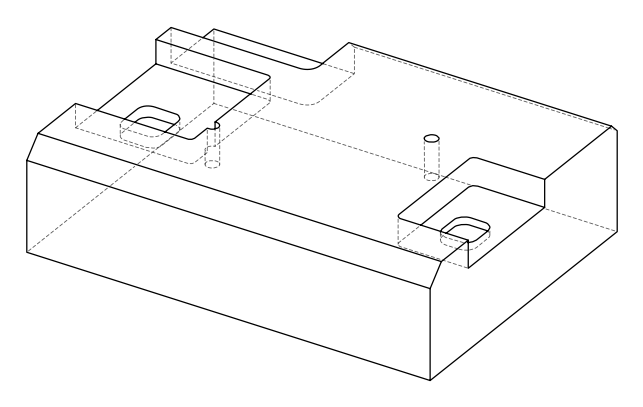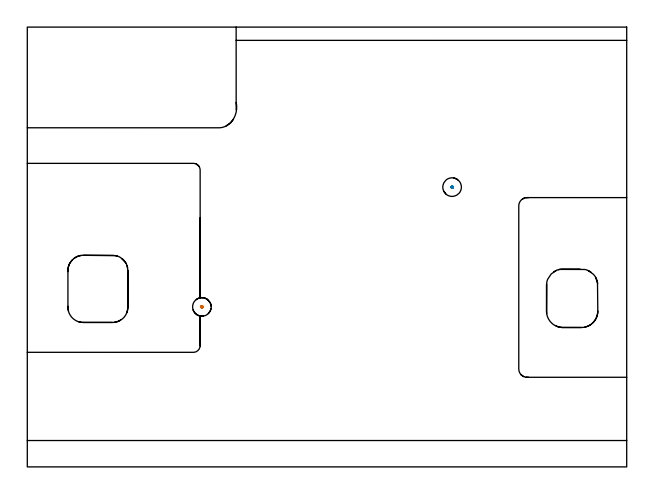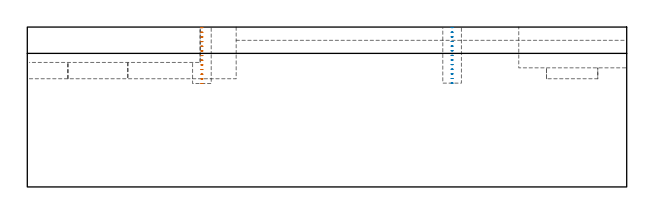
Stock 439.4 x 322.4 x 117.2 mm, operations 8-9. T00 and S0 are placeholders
(PLAN: 9 operations, 5 tool changes, 232.1 min)
(1 AREA_MILL | FG_CHAMFER_SURFACE | UGT0205_001 | 24.96 min | 81832 mm3)
(2 AREA_MILL_1 | FG_CHAMFER_SURFACE_1 | UGT0205_001 | 9.37 min | 13734 mm3)
(3 MILL_CORNER_NOTCH_RECTANGULAR | CORNER_NOTCH_RECTANGULAR | UGT0201_094 | Follow Part, ap 5, ae 75% | 15.04 min | 426574 mm3)
(4 MILL_OPEN_POCKET | POCKET_OPEN | NXT0201_009 | Follow Part, ap 2, ae 75% | 119.06 min | 454249 mm3)
(5 MILL_RECTANGULAR_POCKET | POCKET_RECTANGULAR_STRAIGHT | UGT0201_094 | Follow Part, ap 5, ae 75% | 2.23 min | 56318 mm3)
(6 MILL_RECTANGULAR_POCKET_1 | POCKET_RECTANGULAR_STRAIGHT_1 | UGT0201_094 | Follow Part, ap 5, ae 75% | 1.34 min | 24657 mm3)
(7 MILL_SLOT | SLOT_PARTIAL_RECTANGULAR | NXT0201_010 | Follow Part, ap 2.5, ae 75% | 59.31 min | 266603 mm3)
(8 MILL_BLIND_HOLE_FROM_SOLID_MATERIAL | STEP1POCKET | NXT0201_011 | Spiral | 0.4 min | 4595 mm3)
(9 MILL_BLIND_HOLE_FROM_SOLID_MATERIAL_1 | STEP1POCKET_1 | NXT0201_011 | Spiral | 0.4 min | 5912 mm3)
(TOOL UGT0205_001 | Chamfer Mill 20 x 3 x 45 deg. | D20 FL50 Z2)
(TOOL UGT0201_094 | End mill 20 mm | D20 FL38 Z4)
(TOOL NXT0201_009 | ENDMILL 8mm [2P460-0800-NA 1630] | D8 FL26 Z6)
(TOOL NXT0201_010 | ENDMILL 10mm [2P460-1000-NA 1630] | D10 FL30 Z6)
(TOOL NXT0201_011 | ENDMILL 12mm [2P460-1200-NA 1630] | D12 FL38 Z6)
(OP 8 MILL_BLIND_HOLE_FROM_SOLID_MATERIAL)
G17 G21 G94 G90
T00 M6
G54
G17 G0 G90 X128. Y117.3 S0 M3
G43 Z127.2 H1
Z116.785
G94 G3 X128.4 Y117.7 R0.4 F250.
X128. Y118.1 R0.4
X127.2 Y117.3 R0.8
X128. Y118.1 R-0.8
X127.6 Y117.7 R0.4
X128. Y117.3 R0.4
G0 Z113.369
G3 X128.4 Y117.7 R0.4
X128. Y118.1 R0.4
X127.2 Y117.3 R0.8
X128. Y118.1 R-0.8
X127.6 Y117.7 R0.4
X128. Y117.3 R0.4
G0 Z109.954
G3 X128.4 Y117.7 R0.4
X128. Y118.1 R0.4
X127.2 Y117.3 R0.8
X128. Y118.1 R-0.8
X127.6 Y117.7 R0.4
X128. Y117.3 R0.4
G0 Z106.538
G3 X128.4 Y117.7 R0.4
X128. Y118.1 R0.4
X127.2 Y117.3 R0.8
X128. Y118.1 R-0.8
X127.6 Y117.7 R0.4
X128. Y117.3 R0.4
G0 Z103.123
G3 X128.4 Y117.7 R0.4
X128. Y118.1 R0.4
X127.2 Y117.3 R0.8
X128. Y118.1 R-0.8
X127.6 Y117.7 R0.4
X128. Y117.3 R0.4
G0 Z99.708
G3 X128.4 Y117.7 R0.4
X128. Y118.1 R0.4
X127.2 Y117.3 R0.8
X128. Y118.1 R-0.8
X127.6 Y117.7 R0.4
X128. Y117.3 R0.4
G0 Z96.292
G3 X128.4 Y117.7 R0.4
X128. Y118.1 R0.4
X127.2 Y117.3 R0.8
X128. Y118.1 R-0.8
X127.6 Y117.7 R0.4
X128. Y117.3 R0.4
G0 Z92.877
G3 X128.4 Y117.7 R0.4
X128. Y118.1 R0.4
X127.2 Y117.3 R0.8
X128. Y118.1 R-0.8
X127.6 Y117.7 R0.4
X128. Y117.3 R0.4
G0 Z89.462
G3 X128.4 Y117.7 R0.4
X128. Y118.1 R0.4
X127.2 Y117.3 R0.8
X128. Y118.1 R-0.8
X127.6 Y117.7 R0.4
X128. Y117.3 R0.4
G0 Z86.046
G3 X128.4 Y117.7 R0.4
X128. Y118.1 R0.4
X127.2 Y117.3 R0.8
X128. Y118.1 R-0.8
X127.6 Y117.7 R0.4
X128. Y117.3 R0.4
G0 Z82.631
G3 X128.4 Y117.7 R0.4
X128. Y118.1 R0.4
X127.2 Y117.3 R0.8
X128. Y118.1 R-0.8
X127.6 Y117.7 R0.4
X128. Y117.3 R0.4
G0 Z79.215
G3 X128.4 Y117.7 R0.4
X128. Y118.1 R0.4
X127.2 Y117.3 R0.8
X128. Y118.1 R-0.8
X127.6 Y117.7 R0.4
X128. Y117.3 R0.4
G0 Z75.8
G3 X128.4 Y117.7 R0.4
X128. Y118.1 R0.4
X127.2 Y117.3 R0.8
X128. Y118.1 R-0.8
X127.6 Y117.7 R0.4
X128. Y117.3 R0.4
G0 Z127.2
M5
M2
(OP 9 MILL_BLIND_HOLE_FROM_SOLID_MATERIAL_1)
G17 G21 G94 G90
T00 M6
G54
G17 G0 G90 X311.4 Y205.1 S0 M3
G43 Z127.2 H1
Z116.808
G94 G3 X311.8 Y205.5 R0.4 F250.
X311.4 Y205.9 R0.4
X310.6 Y205.1 R0.8
X311.4 Y205.9 R-0.8
X311. Y205.5 R0.4
X311.4 Y205.1 R0.4
G0 Z113.415
G3 X311.8 Y205.5 R0.4
X311.4 Y205.9 R0.4
X310.6 Y205.1 R0.8
X311.4 Y205.9 R-0.8
X311. Y205.5 R0.4
X311.4 Y205.1 R0.4
G0 Z110.023
G3 X311.8 Y205.5 R0.4
X311.4 Y205.9 R0.4
X310.6 Y205.1 R0.8
X311.4 Y205.9 R-0.8
X311. Y205.5 R0.4
X311.4 Y205.1 R0.4
G0 Z106.631
G3 X311.8 Y205.5 R0.4
X311.4 Y205.9 R0.4
X310.6 Y205.1 R0.8
X311.4 Y205.9 R-0.8
X311. Y205.5 R0.4
X311.4 Y205.1 R0.4
G0 Z103.238
G3 X311.8 Y205.5 R0.4
X311.4 Y205.9 R0.4
X310.6 Y205.1 R0.8
X311.4 Y205.9 R-0.8
X311. Y205.5 R0.4
X311.4 Y205.1 R0.4
G0 Z99.846
G3 X311.8 Y205.5 R0.4
X311.4 Y205.9 R0.4
X310.6 Y205.1 R0.8
X311.4 Y205.9 R-0.8
X311. Y205.5 R0.4
X311.4 Y205.1 R0.4
G0 Z96.454
G3 X311.8 Y205.5 R0.4
X311.4 Y205.9 R0.4
X310.6 Y205.1 R0.8
X311.4 Y205.9 R-0.8
X311. Y205.5 R0.4
X311.4 Y205.1 R0.4
G0 Z93.062
G3 X311.8 Y205.5 R0.4
X311.4 Y205.9 R0.4
X310.6 Y205.1 R0.8
X311.4 Y205.9 R-0.8
X311. Y205.5 R0.4
X311.4 Y205.1 R0.4
G0 Z89.669
G3 X311.8 Y205.5 R0.4
X311.4 Y205.9 R0.4
X310.6 Y205.1 R0.8
X311.4 Y205.9 R-0.8
X311. Y205.5 R0.4
X311.4 Y205.1 R0.4
G0 Z86.277
G3 X311.8 Y205.5 R0.4
X311.4 Y205.9 R0.4
X310.6 Y205.1 R0.8
X311.4 Y205.9 R-0.8
X311. Y205.5 R0.4
X311.4 Y205.1 R0.4
G0 Z82.885
G3 X311.8 Y205.5 R0.4
X311.4 Y205.9 R0.4
X310.6 Y205.1 R0.8
X311.4 Y205.9 R-0.8
X311. Y205.5 R0.4
X311.4 Y205.1 R0.4
G0 Z79.492
G3 X311.8 Y205.5 R0.4
X311.4 Y205.9 R0.4
X310.6 Y205.1 R0.8
X311.4 Y205.9 R-0.8
X311. Y205.5 R0.4
X311.4 Y205.1 R0.4
G0 Z76.1
G3 X311.8 Y205.5 R0.4
X311.4 Y205.9 R0.4
X310.6 Y205.1 R0.8
X311.4 Y205.9 R-0.8
X311. Y205.5 R0.4
X311.4 Y205.1 R0.4
G0 Z127.2
M5
M2
